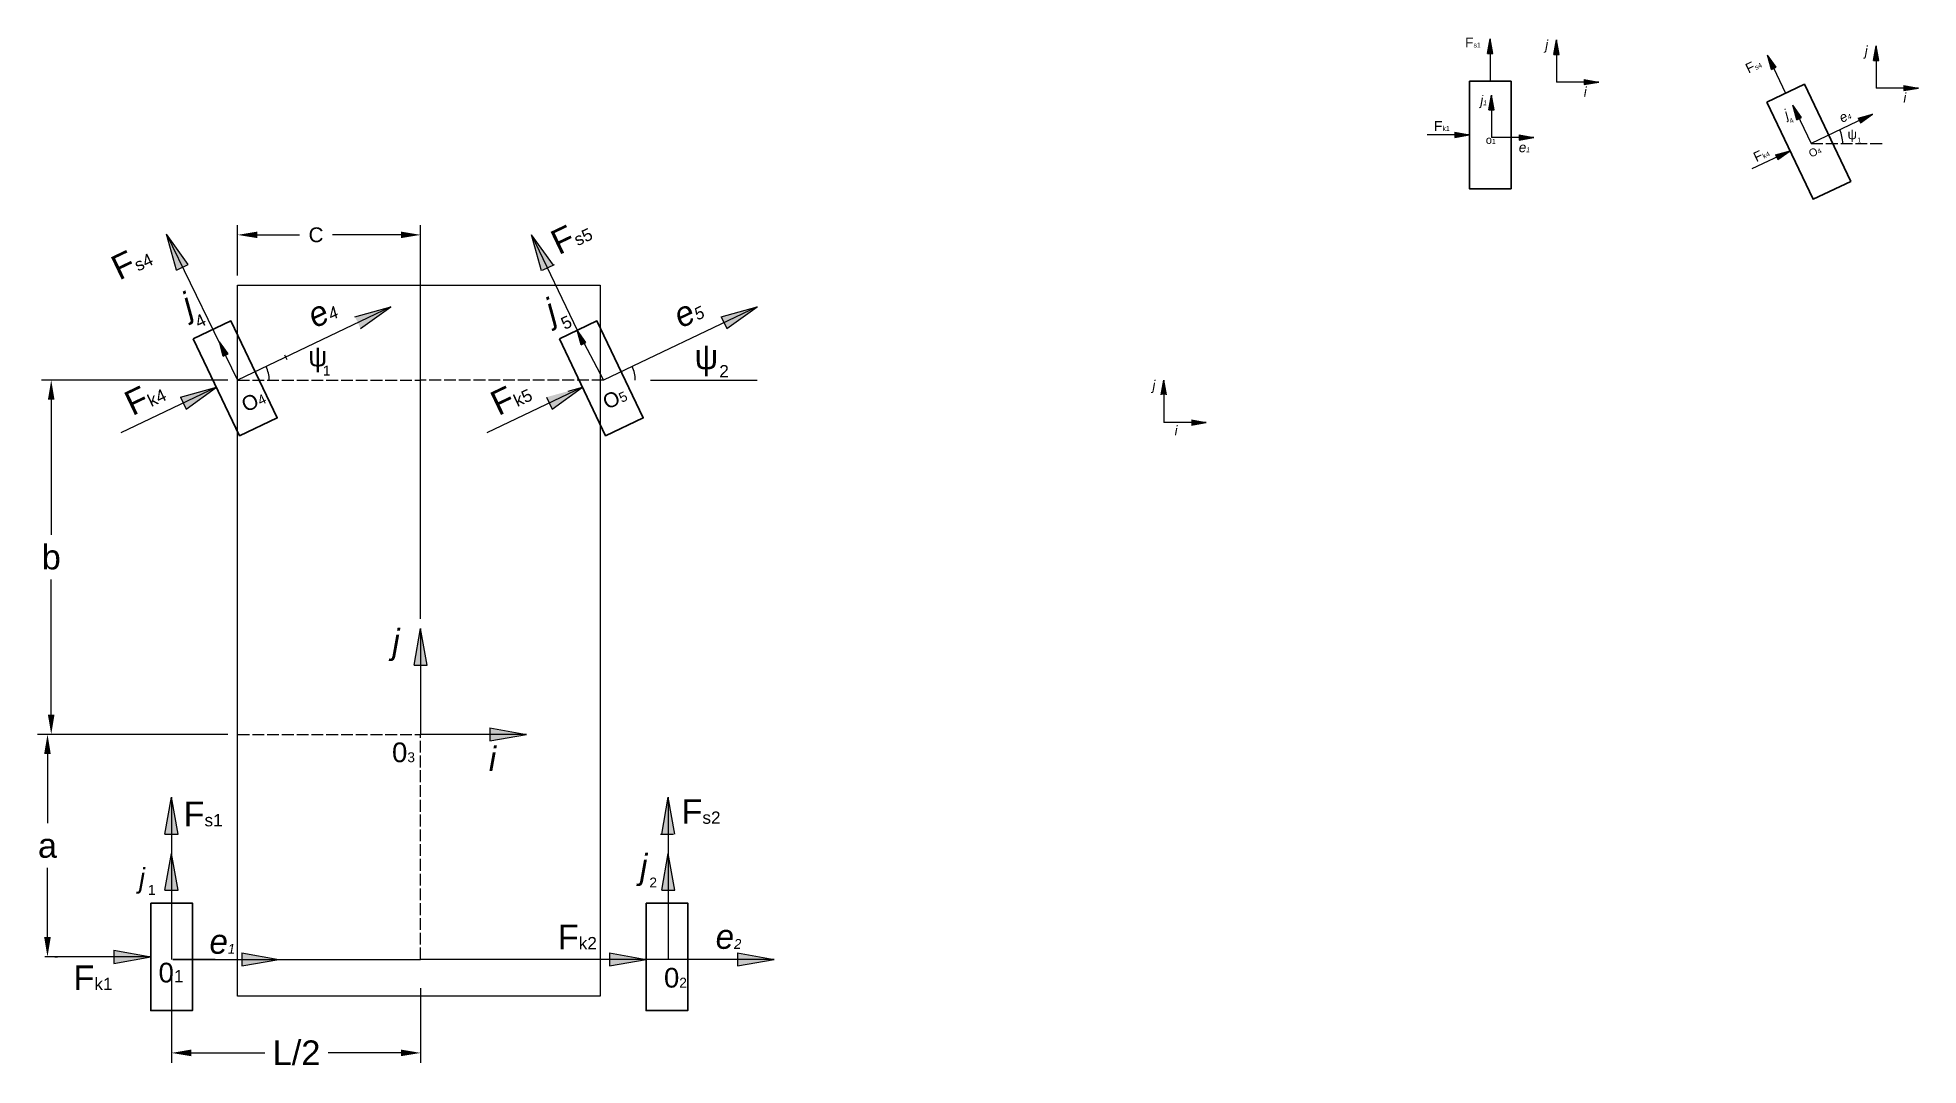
# Model space of a CAD drawing. Header units: inches. Extents: x -1196 to 713, y -979 to 65.
import ezdxf

# ---------------------------------------------------------------- set-up
doc = ezdxf.new("R2010")
doc.units = ezdxf.units.IN
doc.header["$MEASUREMENT"] = 0
doc.linetypes.add('ACAD_ISO02W100', pattern=[15, 12, -3])
doc.styles.get("Standard").update_dxf_attribs({"font": 'arial.ttf'})
doc.dimstyles.get("Standard").update_dxf_attribs({"dimtxt": 0.18, "dimasz": 0.18, "dimexe": 0.18, "dimexo": 0.0625, "dimgap": 0.09, "dimtad": 0, "dimtih": 1, "dimtoh": 1, "dimdec": 4, "dimzin": 0, "dimdsep": 46, "dimtxsty": 'Standard', "dimcen": 0.09, "dimadec": 0, "dimazin": 0, "dimtfac": 1, "dimtdec": 4, "dimtofl": 0, "dimtmove": 0, "dimatfit": 3, "dimfxl": 1, "dimtolj": 1, "dimtzin": 0, "dimarcsym": 0})

# ---------------------------------------------------------------- blocks, each defined once
blk = doc.blocks.new('*D1')
at = {"color": 0, "lineweight": -2, "transparency": 16777216}
for p, q in [((-1060.1, -881.2), (-1060.1, -976.2)), ((-807.2, -900.3), (-807.2, -976.2)), ((-1040.1, -966.2), (-965.3, -966.2)), ((-827.2, -966.2), (-901.2, -966.2))]:
    blk.add_line(p, q, dxfattribs=at)
at = {"color": 0, "transparency": 16777216}
for points in [[(-1040.1, -962.8), (-1040.1, -969.5), (-1060.1, -966.2)], [(-827.2, -962.8), (-827.2, -969.5), (-807.2, -966.2)]]:
    blk.add_solid(points, dxfattribs=at)
at = {"layer": 'Defpoints', "color": 0, "transparency": 16777216}
for p in [(-1060.1, -871.2), (-807.2, -890.3), (-1060.1, -966.2)]:
    blk.add_point(p, dxfattribs=at)
at = {"color": 0, "transparency": 16777216, "insert": (-933.2, -966.2), "char_height": 15, "attachment_point": 5}
blk.add_mtext('\\A1;{\\H1.66667x;L/2}', dxfattribs=at)
blk = doc.blocks.new('*D3')
at = {"color": 0, "lineweight": -2, "transparency": 16777216}
for p, q in [((-1003, -642.7), (-1196, -642.7)), ((-1186, -662.7), (-1186, -733)), ((-1186, -848.6), (-1186, -778.4)), ((-1178.7, -868.6), (-1176, -868.6))]:
    blk.add_line(p, q, dxfattribs=at)
at = {"color": 0, "transparency": 16777216}
for points in [[(-1189.4, -662.7), (-1182.7, -662.7), (-1186, -642.7)], [(-1189.4, -848.6), (-1182.7, -848.6), (-1186, -868.6)]]:
    blk.add_solid(points, dxfattribs=at)
at = {"layer": 'Defpoints', "color": 0, "transparency": 16777216}
for p in [(-993, -642.7), (-1188.7, -868.6), (-1186, -868.6)]:
    blk.add_point(p, dxfattribs=at)
at = {"color": 0, "transparency": 16777216, "insert": (-1186, -755.7), "char_height": 15, "attachment_point": 5}
blk.add_mtext('\\A1;{\\H1.66667x;a}', dxfattribs=at)
blk = doc.blocks.new('*D4')
at = {"color": 0, "lineweight": -2, "transparency": 16777216}
for p, q in [((-1003, -282.9), (-1192.2, -282.9)), ((-1182.2, -302.9), (-1182.2, -440.1)), ((-1182.2, -622.7), (-1182.2, -485.5)), ((-1003, -642.7), (-1192.2, -642.7))]:
    blk.add_line(p, q, dxfattribs=at)
at = {"color": 0, "transparency": 16777216}
for points in [[(-1185.6, -302.9), (-1178.9, -302.9), (-1182.2, -282.9)], [(-1185.6, -622.7), (-1178.9, -622.7), (-1182.2, -642.7)]]:
    blk.add_solid(points, dxfattribs=at)
at = {"layer": 'Defpoints', "color": 0, "transparency": 16777216}
for p in [(-993, -282.9), (-1182.2, -642.7), (-993, -642.7)]:
    blk.add_point(p, dxfattribs=at)
at = {"color": 0, "transparency": 16777216, "insert": (-1182.2, -462.8), "char_height": 15, "attachment_point": 5}
blk.add_mtext('\\A1;{\\H1.66667x;b}', dxfattribs=at)
blk = doc.blocks.new('*D5')
at = {"color": 0, "lineweight": -2, "transparency": 16777216}
for p, q in [((-993, -176.7), (-993, -125.5)), ((-807.2, -525.3), (-807.2, -125.5)), ((-973, -135.5), (-930, -135.5)), ((-827.2, -135.5), (-896.8, -135.5))]:
    blk.add_line(p, q, dxfattribs=at)
at = {"color": 0, "transparency": 16777216}
for points in [[(-973, -132.2), (-973, -138.8), (-993, -135.5)], [(-827.2, -132.2), (-827.2, -138.8), (-807.2, -135.5)]]:
    blk.add_solid(points, dxfattribs=at)
at = {"layer": 'Defpoints', "color": 0, "transparency": 16777216}
for p in [(-807.2, -135.5), (-993, -186.7), (-807.2, -535.3)]:
    blk.add_point(p, dxfattribs=at)
at = {"color": 0, "transparency": 16777216, "insert": (-913.4, -135.5), "char_height": 15, "attachment_point": 5}
blk.add_mtext('\\A1;C', dxfattribs=at)

msp = doc.modelspace()

# ---------------------------------------------------------------- hatches: boundary and pattern name
h = msp.add_hatch(color=256)
h.dxf.hatch_style = 1
h.paths.add_polyline_path([(275.98035, 48.59051), (278.65764, 48.59051), (278.65764, 63.52019)])
h.paths.add_polyline_path([(278.65764, 63.52019), (278.65764, 48.59051), (281.33493, 48.59051)])
h = msp.add_hatch(color=256)
h.dxf.hatch_style = 1
h.paths.add_polyline_path([(343.27285, 47.7801), (345.95014, 47.7801), (345.95014, 62.70978)])
h.paths.add_polyline_path([(345.95014, 62.70978), (345.95014, 47.7801), (348.62744, 47.7801)])
h = msp.add_hatch(color=256)
h.dxf.hatch_style = 1
h.paths.add_polyline_path([(564.10892, 32.44421), (566.52553, 33.59655), (560.09961, 47.07256)])
h.paths.add_polyline_path([(560.09961, 47.07256), (566.52553, 33.59655), (568.94214, 34.74889)])
h = msp.add_hatch(color=256)
h.dxf.hatch_style = 1
h.paths.add_polyline_path([(667.6857, 41.68127), (670.36299, 41.68127), (670.36299, 56.61095)])
h.paths.add_polyline_path([(670.36299, 56.61095), (670.36299, 41.68127), (673.04029, 41.68127)])
h = msp.add_hatch(color=256)
h.dxf.hatch_style = 1
h.paths.add_polyline_path([(374.00377, 22.40377), (374.00377, 19.72648), (388.93345, 19.72648)])
h.paths.add_polyline_path([(388.93345, 19.72648), (374.00377, 19.72648), (374.00377, 17.04918)])
h = msp.add_hatch(color=256)
h.dxf.hatch_style = 1
h.paths.add_polyline_path([(277.36826, -8.57667), (280.04555, -8.57667), (280.04555, 6.35301)])
h.paths.add_polyline_path([(280.04555, 6.35301), (280.04555, -8.57667), (282.72285, -8.57667)])
h = msp.add_hatch(color=256)
h.dxf.hatch_style = 1
h.paths.add_polyline_path([(698.41662, 16.30494), (698.41662, 13.62765), (713.3463, 13.62765)])
h.paths.add_polyline_path([(713.3463, 13.62765), (698.41662, 13.62765), (698.41662, 10.95035)])
h = msp.add_hatch(color=256)
h.dxf.hatch_style = 1
h.paths.add_polyline_path([(589.96716, -18.55936), (592.38377, -17.40702), (585.95785, -3.93101)])
h.paths.add_polyline_path([(585.95785, -3.93101), (592.38377, -17.40702), (594.80038, -16.25468)])
h = msp.add_hatch(color=256)
h.dxf.hatch_style = 1
h.paths.add_polyline_path([(652.13222, -17.03019), (653.28456, -19.4468), (666.76057, -13.02088)])
h.paths.add_polyline_path([(666.76057, -13.02088), (653.28456, -19.4468), (654.4369, -21.86341)])
h = msp.add_hatch(color=256)
h.dxf.hatch_style = 1
h.paths.add_polyline_path([(242.59255, -31.36312), (242.59255, -34.04042), (257.52223, -34.04042)])
h.paths.add_polyline_path([(257.52223, -34.04042), (242.59255, -34.04042), (242.59255, -36.71771)])
h = msp.add_hatch(color=256)
h.dxf.hatch_style = 1
h.paths.add_polyline_path([(308.09918, -33.953), (308.09918, -36.6303), (323.02886, -36.6303)])
h.paths.add_polyline_path([(323.02886, -36.6303), (308.09918, -36.6303), (308.09918, -39.30759)])
h = msp.add_hatch(color=256)
h.dxf.hatch_style = 1
h.paths.add_polyline_path([(568.38505, -54.09504), (569.53739, -56.51166), (583.0134, -50.08574)])
h.paths.add_polyline_path([(583.0134, -50.08574), (569.53739, -56.51166), (570.68973, -58.92827)])
h = msp.add_hatch(color=256)
h.dxf.hatch_style = 1
h.paths.add_polyline_path([(-1055.11966, -171.48062), (-1049.07813, -168.59977), (-1065.14293, -134.90974)])
h.paths.add_polyline_path([(-1065.14293, -134.90974), (-1049.07813, -168.59977), (-1043.0366, -165.71892)])
h = msp.add_hatch(color=256)
h.dxf.hatch_style = 1
h.paths.add_polyline_path([(-684.53797, -171.97802), (-678.49644, -169.09717), (-694.56124, -135.40714)])
h.paths.add_polyline_path([(-694.56124, -135.40714), (-678.49644, -169.09717), (-672.45492, -166.21632)])
h = msp.add_hatch(color=256)
h.dxf.hatch_style = 1
h.paths.add_polyline_path([(-873.84877, -218.66125), (-870.96792, -224.70278), (-837.27789, -208.63798)])
h.paths.add_polyline_path([(-837.27789, -208.63798), (-870.96792, -224.70278), (-868.08707, -230.74431)])
h = msp.add_hatch(color=256)
h.dxf.hatch_style = 1
h.paths.add_polyline_path([(-502.22397, -218.66125), (-499.34312, -224.70278), (-465.65309, -208.63798)])
h.paths.add_polyline_path([(-465.65309, -208.63798), (-499.34312, -224.70278), (-496.46227, -230.74431)])
h = msp.add_hatch(color=256)
h.dxf.hatch_style = 1
h.paths.add_polyline_path([(-1007.52455, -258.73884), (-1005.10794, -257.5865), (-1011.53386, -244.11049)])
h.paths.add_polyline_path([(-1011.53386, -244.11049), (-1005.10794, -257.5865), (-1002.69133, -256.43416)])
h = msp.add_hatch(color=256)
h.dxf.hatch_style = 1
h.paths.add_polyline_path([(-644.30056, -247.03079), (-641.88395, -245.87845), (-648.30987, -232.40244)])
h.paths.add_polyline_path([(-648.30987, -232.40244), (-641.88395, -245.87845), (-639.46734, -244.72611)])
h = msp.add_hatch(color=256)
h.dxf.hatch_style = 1
h.paths.add_polyline_path([(-55.44451, -297.84512), (-52.76721, -297.84512), (-52.76721, -282.91544)])
h.paths.add_polyline_path([(-52.76721, -282.91544), (-52.76721, -297.84512), (-50.08992, -297.84512)])
h = msp.add_hatch(color=256)
h.dxf.hatch_style = 1
h.paths.add_polyline_path([(-1051.04919, -300.28849), (-1048.16834, -306.33002), (-1014.47831, -290.26522)])
h.paths.add_polyline_path([(-1014.47831, -290.26522), (-1048.16834, -306.33002), (-1045.28749, -312.37155)])
h = msp.add_hatch(color=256)
h.dxf.hatch_style = 1
h.paths.add_polyline_path([(-679.42439, -300.28849), (-676.54354, -306.33002), (-642.85351, -290.26522)])
h.paths.add_polyline_path([(-642.85351, -290.26522), (-676.54354, -306.33002), (-673.66269, -312.37155)])
h = msp.add_hatch(color=256)
h.dxf.hatch_style = 1
h.paths.add_polyline_path([(-24.71359, -323.22145), (-24.71359, -325.89875), (-9.78391, -325.89875)])
h.paths.add_polyline_path([(-9.78391, -325.89875), (-24.71359, -325.89875), (-24.71359, -328.57604)])
h = msp.add_hatch(color=256)
h.dxf.hatch_style = 1
h.paths.add_polyline_path([(-813.91415, -572.60402), (-807.22091, -572.60402), (-807.22091, -535.27982)])
h.paths.add_polyline_path([(-807.22091, -535.27982), (-807.22091, -572.60402), (-800.52768, -572.60402)])
h = msp.add_hatch(color=256)
h.dxf.hatch_style = 1
h.paths.add_polyline_path([(-737.08685, -636.04485), (-737.08685, -642.73809), (-699.76265, -642.73809)])
h.paths.add_polyline_path([(-699.76265, -642.73809), (-737.08685, -642.73809), (-737.08685, -649.43132)])
h = msp.add_hatch(color=256)
h.dxf.hatch_style = 1
h.paths.add_polyline_path([(-1066.76769, -743.92109), (-1060.07446, -743.92109), (-1060.07446, -706.59689)])
h.paths.add_polyline_path([(-1060.07446, -706.59689), (-1060.07446, -743.92109), (-1053.38123, -743.92109)])
h = msp.add_hatch(color=256)
h.dxf.hatch_style = 1
h.paths.add_polyline_path([(-562.44851, -743.92109), (-555.75528, -743.92109), (-555.75528, -706.59689)])
h.paths.add_polyline_path([(-555.75528, -706.59689), (-555.75528, -743.92109), (-549.06205, -743.92109)])
h = msp.add_hatch(color=256)
h.dxf.hatch_style = 1
h.paths.add_polyline_path([(-1066.76769, -801.08827), (-1060.07446, -801.08827), (-1060.07446, -763.76407)])
h.paths.add_polyline_path([(-1060.07446, -763.76407), (-1060.07446, -801.08827), (-1053.38123, -801.08827)])
h = msp.add_hatch(color=256)
h.dxf.hatch_style = 1
h.paths.add_polyline_path([(-562.44851, -801.08827), (-555.75528, -801.08827), (-555.75528, -763.76407)])
h.paths.add_polyline_path([(-555.75528, -763.76407), (-555.75528, -801.08827), (-549.06205, -801.08827)])
h = msp.add_hatch(color=256)
h.dxf.hatch_style = 1
h.paths.add_polyline_path([(-1118.53407, -861.93922), (-1118.53407, -868.63245), (-1081.20987, -868.63245)])
h.paths.add_polyline_path([(-1081.20987, -868.63245), (-1118.53407, -868.63245), (-1118.53407, -875.32568)])
h = msp.add_hatch(color=256)
h.dxf.hatch_style = 1
h.paths.add_polyline_path([(-988.55248, -864.5291), (-988.55248, -871.22233), (-951.22829, -871.22233)])
h.paths.add_polyline_path([(-951.22829, -871.22233), (-988.55248, -871.22233), (-988.55248, -877.91557)])
h = msp.add_hatch(color=256)
h.dxf.hatch_style = 1
h.paths.add_polyline_path([(-615.6028, -864.5291), (-615.6028, -871.22233), (-578.2786, -871.22233)])
h.paths.add_polyline_path([(-578.2786, -871.22233), (-615.6028, -871.22233), (-615.6028, -877.91557)])
h = msp.add_hatch(color=256)
h.dxf.hatch_style = 1
h.paths.add_polyline_path([(-485.62122, -864.5291), (-485.62122, -871.22233), (-448.29702, -871.22233)])
h.paths.add_polyline_path([(-448.29702, -871.22233), (-485.62122, -871.22233), (-485.62122, -877.91557)])

# ---------------------------------------------------------------- linework, layer by layer
for p, q in [((275.98035, 48.59051), (278.65764, 63.52019)), ((278.65764, 63.52019), (278.65764, 20.53688)), ((281.33493, 48.59051), (278.65764, 63.52019)), ((343.27285, 47.7801), (345.95014, 62.70978)), ((345.95014, 62.70978), (345.95014, 19.72648)), ((348.62744, 47.7801), (345.95014, 62.70978)), ((275.98035, 48.59051), (281.33493, 48.59051)), ((343.27285, 47.7801), (348.62744, 47.7801)), ((564.10892, 32.44421), (560.09961, 47.07256)), ((560.09961, 47.07256), (578.60016, 8.27444)), ((568.94214, 34.74889), (560.09961, 47.07256)), ((667.6857, 41.68127), (670.36299, 56.61095)), ((667.6857, 41.68127), (673.04029, 41.68127)), ((670.36299, 56.61095), (670.36299, 13.62765)), ((673.04029, 41.68127), (670.36299, 56.61095)), ((388.93345, 19.72648), (345.95014, 19.72648)), ((374.00377, 22.40377), (388.93345, 19.72648)), ((374.00377, 22.40377), (374.00377, 17.04918)), ((374.00377, 17.04918), (388.93345, 19.72648)), ((564.10892, 32.44421), (568.94214, 34.74889)), ((277.36826, -8.57667), (280.04555, 6.35301)), ((280.04555, 6.35301), (280.04555, -36.6303)), ((282.72285, -8.57667), (280.04555, 6.35301)), ((713.3463, 13.62765), (670.36299, 13.62765)), ((698.41662, 16.30494), (713.3463, 13.62765)), ((698.41662, 16.30494), (698.41662, 10.95035)), ((698.41662, 10.95035), (713.3463, 13.62765)), ((277.36826, -8.57667), (282.72285, -8.57667)), ((589.96716, -18.55936), (585.95785, -3.93101)), ((585.95785, -3.93101), (604.4584, -42.72913)), ((594.80038, -16.25468), (585.95785, -3.93101)), ((589.96716, -18.55936), (594.80038, -16.25468)), ((666.76057, -13.02088), (604.4584, -42.72913)), ((652.13222, -17.03019), (666.76057, -13.02088)), ((652.13222, -17.03019), (654.4369, -21.86341)), ((654.4369, -21.86341), (666.76057, -13.02088)), ((257.52223, -34.04042), (214.53893, -34.04042)), ((242.59255, -31.36312), (257.52223, -34.04042)), ((242.59255, -31.36312), (242.59255, -36.71771)), ((242.59255, -36.71771), (257.52223, -34.04042)), ((323.02886, -36.6303), (280.04555, -36.6303)), ((308.09918, -33.953), (323.02886, -36.6303)), ((308.09918, -33.953), (308.09918, -39.30759)), ((308.09918, -39.30759), (323.02886, -36.6303)), ((583.0134, -50.08574), (544.21528, -68.58628)), ((568.38505, -54.09504), (583.0134, -50.08574)), ((568.38505, -54.09504), (570.68973, -58.92827)), ((570.68973, -58.92827), (583.0134, -50.08574)), ((-1055.11966, -171.48062), (-1065.14293, -134.90974)), ((-1065.14293, -134.90974), (-993.03331, -282.90861)), ((-1043.0366, -165.71892), (-1065.14293, -134.90974)), ((-684.53797, -171.97802), (-694.56124, -135.40714)), ((-694.56124, -135.40714), (-648.30987, -232.40244)), ((-672.45492, -166.21632), (-694.56124, -135.40714)), ((-1055.11966, -171.48062), (-1043.0366, -165.71892)), ((-683.49486, -171.48062), (-671.4118, -165.71892)), ((-837.27789, -208.63798), (-993.03331, -282.90861)), ((-873.84877, -218.66125), (-837.27789, -208.63798)), ((-868.08707, -230.74431), (-837.27789, -208.63798)), ((-465.65309, -208.63798), (-621.40851, -282.90861)), ((-502.22397, -218.66125), (-465.65309, -208.63798)), ((-496.46227, -230.74431), (-465.65309, -208.63798)), ((-502.22397, -218.66125), (-496.46227, -230.74431)), ((-1007.52455, -258.73884), (-1011.53386, -244.11049)), ((-1002.69133, -256.43416), (-1011.53386, -244.11049)), ((-644.30056, -247.03079), (-648.30987, -232.40244)), ((-648.30987, -232.40244), (-621.40851, -282.90861)), ((-639.46734, -244.72611), (-648.30987, -232.40244)), ((-644.30056, -247.03079), (-639.46734, -244.72611)), ((-1007.52455, -258.73884), (-1002.69133, -256.43416)), ((-945.3595, -257.20967), (-943.05482, -262.04289)), ((-573.76394, -282.90861), (-465.65309, -282.90861)), ((-55.44451, -297.84512), (-52.76721, -282.91544)), ((-52.76721, -282.91544), (-52.76721, -325.89875)), ((-50.08992, -297.84512), (-52.76721, -282.91544)), ((-1014.47831, -290.26522), (-1111.47361, -336.51659)), ((-1051.04919, -300.28849), (-1014.47831, -290.26522)), ((-1051.04919, -300.28849), (-1045.28749, -312.37155)), ((-1045.28749, -312.37155), (-1014.47831, -290.26522)), ((-642.85351, -290.26522), (-739.84881, -336.51659)), ((-679.42439, -300.28849), (-673.66269, -312.37155)), ((-673.66269, -312.37155), (-642.85351, -290.26522)), ((-657.48186, -294.27453), (-642.85351, -290.26522)), ((-24.71359, -323.22145), (-9.78391, -325.89875)), ((-9.78391, -325.89875), (-52.76721, -325.89875)), ((-24.71359, -328.57604), (-9.78391, -325.89875)), ((-813.91415, -572.60402), (-807.22091, -535.27982)), ((-807.22091, -535.27982), (-807.22091, -642.73809)), ((-800.52768, -572.60402), (-807.22091, -535.27982)), ((-813.91415, -572.60402), (-800.52768, -572.60402)), ((-699.76265, -642.73809), (-807.22091, -642.73809)), ((-737.08685, -636.04485), (-699.76265, -642.73809)), ((-737.08685, -636.04485), (-737.08685, -649.43132)), ((-737.08685, -649.43132), (-699.76265, -642.73809)), ((-1066.76769, -743.92109), (-1060.07446, -706.59689)), ((-1060.07446, -706.59689), (-1060.07446, -814.05515)), ((-1053.38123, -743.92109), (-1060.07446, -706.59689)), ((-562.44851, -743.92109), (-555.75528, -706.59689)), ((-555.75528, -706.59689), (-555.75528, -814.05515)), ((-549.06205, -743.92109), (-555.75528, -706.59689)), ((-1066.76769, -743.92109), (-1053.38123, -743.92109)), ((-563.83643, -743.92109), (-550.44996, -743.92109)), ((-1066.76769, -801.08827), (-1060.07446, -763.76407)), ((-1060.07446, -763.76407), (-1060.07446, -871.22233)), ((-1053.38123, -801.08827), (-1060.07446, -763.76407)), ((-562.44851, -801.08827), (-555.75528, -763.76407)), ((-555.75528, -763.76407), (-555.75528, -871.22233)), ((-549.06205, -801.08827), (-555.75528, -763.76407)), ((-1066.76769, -801.08827), (-1053.38123, -801.08827)), ((-562.44851, -801.08827), (-549.06205, -801.08827)), ((-1081.20987, -868.63245), (-1188.66813, -868.63245)), ((-1118.53407, -861.93922), (-1081.20987, -868.63245)), ((-1118.53407, -861.93922), (-1118.53407, -875.32568)), ((-1118.53407, -875.32568), (-1081.20987, -868.63245)), ((-1015.70324, -871.22233), (-1058.68655, -871.22233)), ((-1058.68655, -871.22233), (-807.22091, -871.22233)), ((-988.55248, -864.5291), (-951.22829, -871.22233)), ((-988.55248, -864.5291), (-988.55248, -877.91557)), ((-988.55248, -877.91557), (-951.22829, -871.22233)), ((-555.75528, -871.22233), (-807.22091, -871.22233)), ((-578.2786, -871.22233), (-621.26191, -871.22233)), ((-615.6028, -864.5291), (-578.2786, -871.22233)), ((-615.6028, -864.5291), (-615.6028, -877.91557)), ((-615.6028, -877.91557), (-578.2786, -871.22233)), ((-448.29702, -871.22233), (-555.75528, -871.22233)), ((-485.62122, -864.5291), (-448.29702, -871.22233)), ((-485.62122, -864.5291), (-485.62122, -877.91557)), ((-485.62122, -877.91557), (-448.29702, -871.22233))]:
    msp.add_line(p, q)
at = {"linetype": 'ACAD_ISO02W100'}
for p, q in [((604.4584, -42.72913), (676.51634, -42.72913)), ((-993.03331, -282.90861), (-807.22091, -282.90861)), ((-621.40851, -282.90861), (-807.22091, -282.90861)), ((-993.03331, -642.73809), (-807.22091, -642.73809)), ((-807.22091, -871.22233), (-807.22091, -642.73809))]:
    msp.add_line(p, q, dxfattribs=at)
at = {"lineweight": 30}
for points in [[(257.52223, 20.53688), (299.79305, 20.53688), (299.79305, -88.61772), (257.52223, -88.61772)], [(559.52266, -0.8225), (597.67766, 17.37139), (644.65916, -81.15508), (606.50415, -99.34897)], [(-1037.96906, -241.00198), (-999.81405, -222.8081), (-952.83255, -321.33457), (-990.98756, -339.52845)], [(-666.34426, -241.00198), (-628.18925, -222.8081), (-581.20775, -321.33457), (-619.36276, -339.52845)], [(-1081.20987, -814.05515), (-1038.93905, -814.05515), (-1038.93905, -923.20975), (-1081.20987, -923.20975)], [(-578.2786, -814.05515), (-536.00778, -814.05515), (-536.00778, -923.20975), (-578.2786, -923.20975)]]:
    msp.add_lwpolyline(points, close=True, dxfattribs=at)
msp.add_lwpolyline([(-993.03331, -186.73778), (-625.01145, -186.73778), (-625.01145, -908.70531), (-993.03331, -908.70531)], close=True)
for centre in [(604.4584, -42.72913), (-993.03331, -282.90861), (-621.40851, -282.90861)]:
    msp.add_arc(centre, 32.09994, 0, 25.49373754)

# ---------------------------------------------------------------- texts
at = {"attachment_point": 1}
for s, width, insert, char_height in [('F{\\H0.5x;s1}', 68.2147014, (253.14867, 64.81446), 10), ('{\\fBodoni MT|b0|i1|c0|p18;j}', 68.2147014, (334.48582, 62.51171), 10), ('{\\fBodoni MT|b0|i1|c0|p18;j}', 68.2147014, (658.89867, 56.41288), 10), ('{\\fBodoni MT|b0|i1|c0|p18;j\\H0.5x;1}', 68.2147014, (268.58123, 6.15493), 10), ('{\\fBodoni MT|b0|i1|c0|p18;i}', 68.2147014, (373.67254, 14.8119), 10), ('{\\fBodoni MT|b0|i1|c0|p18;i}', 68.2147014, (698.08539, 8.71306), 10), ('F{\\H0.5x;k1}', 68.2147014, (221.62352, -19.94803), 10), ('o{\\H0.625x;1}', 20.5622307, (274.21814, -35.06256), 8), ('{\\Fgreekc|c0;y}', 20.2651395, (641.41634, -28.27246), 10), ('1', 45.955217, (651.42111, -36.64204), 5), ('{\\fBodoni MT|b0|i1|c0|p18;e\\H0.5x;1}', 68.2147014, (307.76795, -41.54488), 10), ('{\\Fgreekc|c0;y}', 20.2651395, (-529.01366, -246.76695), 25), ('{\\Fgreekc|c0;y}', 20.2651395, (-921.1171, -248.9347), 20), ('1', 45.955217, (-906.47844, -268.34541), 10), ('2', 45.955217, (-504.00175, -267.69089), 12.5), ('{\\fBodoni MT|b0|i1|c0|p18;j}', 68.2147014, (-64.23154, -283.11351), 10), ('{\\fBodoni MT|b0|i1|c0|p18;i}', 68.2147014, (-41.73475, -329.2269), 10), ('{\\fBodoni MT|b0|i1|c0|p18;j}', 68.2147014, (-835.88173, -535.77501), 25), ('0{\\H0.5x;3}', 20.5622307, (-836.21915, -650.94479), 20), ('{\\fBodoni MT|b0|i1|c0|p18;i}', 68.2147014, (-737.91492, -655.02454), 25), ('F{\\H0.5x;s1}', 68.2147014, (-1047.90751, -711.12082), 25), ('F{\\H0.5x;s2}', 68.2147014, (-542.47781, -708.53398), 25), ('{\\fBodoni MT|b0|i1|c0|p18;j}', 68.2147014, (-584.41609, -764.25925), 25), ('{\\fBodoni MT|b0|i1|c0|p18;j}', 68.2147014, (-1093.01215, -778.48959), 20), ('1', 28.4049392, (-1084.11859, -795.70191), 10), ('2', 43.8966618, (-574.98032, -788.15217), 10), ('F{\\H0.5x;k2}', 68.2147014, (-668.02538, -835.99137), 25), ('{\\fBodoni MT|b0|i1|c0|p18;e\\H0.4x;1}', 68.2147014, (-1021.53142, -840.47392), 25), ('{\\fBodoni MT|b0|i1|c0|p18;e\\H0.4x;2}', 68.2147014, (-507.64534, -835.49866), 25), ('F{\\H0.5x;k1}', 68.2147014, (-1159.73833, -877.37255), 25), ('0{\\H0.625x;1}', 20.5622307, (-1073.25507, -874.61238), 20), ('{\\H1.33333x;0\\H0.5x;2}', 20.5622307, (-560.12594, -879.84286), 15)]:
    msp.add_mtext_dynamic_manual_height_columns(s, width=width, gutter_width=1, heights=[0], dxfattribs=dict(at, insert=insert, char_height=char_height))
at = {"attachment_point": 1, "rotation": 25.49373754}
for s, width, insert, char_height in [('F{\\H0.5x;s4}', 68.2147014, (536.51732, 37.26144), 10), ('{\\fBodoni MT|b0|i1|c0|p18;j}', 68.2147014, (575.69503, -9.04418), 10), ('4', 23.5513846, (581.6617, -18.05742), 5), ('{\\fBodoni MT|b0|i1|c0|p18;e\\H0.5x;4}', 68.2147014, (631.59683, -12.79814), 10), ('F{\\H0.5x;k4}', 68.2147014, (544.54453, -52.81674), 10), ('O{\\H0.625x;4}', 20.5622307, (600.85546, -49.98495), 8), ('F{\\H0.5x;s5}', 68.2147014, (-677.81092, -133.69884), 25), ('F{\\H0.5x;s4}', 68.2147014, (-1124.09865, -159.43755), 25), ('{\\fBodoni MT|b0|i1|c0|p18;j}', 68.2147014, (-1052.84959, -196.57109), 25), ('{\\fBodoni MT|b0|i1|c0|p18;e\\H0.5x;4}', 68.2147014, (-925.18724, -208.08115), 25), ('{\\fBodoni MT|b0|i1|c0|p18;j}', 68.2147014, (-684.03167, -202.50467), 25), ('{\\fBodoni MT|b0|i1|c0|p18;e\\H0.5x;5}', 68.2147014, (-553.56244, -208.08115), 25), ('4', 23.5513846, (-1037.93293, -219.10417), 12.5), ('5', 23.5513846, (-666.32681, -220.8592), 12.5), ('F{\\H0.5x;k4}', 68.2147014, (-1110.6505, -297.09274), 25), ('O{\\H0.66667x;4}', 20.5622307, (-990.98554, -302.42882), 15), ('F{\\H0.5x;k5}', 68.2147014, (-739.0257, -297.09274), 25), ('O{\\H0.66667x;5}', 20.5622307, (-624.19735, -299.6675), 15)]:
    msp.add_mtext_dynamic_manual_height_columns(s, width=width, gutter_width=1, heights=[0], dxfattribs=dict(at, insert=insert, char_height=char_height))

# ---------------------------------------------------------------- dimensions: what is measured, and where the dimension line sits
for base, p1, p2, text, picture, middle in [((-807.22091, -135.48961), (-993.03331, -186.73778), (-807.22091, -535.27982), 'C', '*D5', (-913.38769, -135.48961)), ((-1060.07446, -966.18057), (-807.23759, -890.32674), (-1060.07446, -871.22233), '{\\H1.66667x;L/2}', '*D1', (-933.23502, -966.18057))]:
    dim = msp.add_linear_dim(base=base, p1=p1, p2=p2, text=text, dimstyle='Standard', override={"dimtxt": 15, "dimasz": 20, "dimexe": 10, "dimexo": 10, "dimgap": 10, "dimdle": 10})
    dim.commit()
    dim.dimension.update_dxf_attribs({"geometry": picture, "text_midpoint": middle, "dimtype": 160})
for base, p1, p2, text, picture, middle in [((-1182.21943, -642.73809), (-993.03331, -282.90861), (-993.03331, -642.73809), '{\\H1.66667x;b}', '*D4', (-1182.21943, -462.82335)), ((-1186.03759, -868.63245), (-993.03331, -642.73809), (-1188.66813, -868.63245), '{\\H1.66667x;a}', '*D3', (-1186.03759, -755.68527))]:
    dim = msp.add_linear_dim(base=base, p1=p1, p2=p2, angle=90, text=text, dimstyle='Standard', override={"dimtxt": 15, "dimasz": 20, "dimexe": 10, "dimexo": 10, "dimgap": 10, "dimdle": 10})
    dim.commit()
    dim.dimension.update_dxf_attribs({"geometry": picture, "text_midpoint": middle})

doc.saveas('drawing.dxf')
